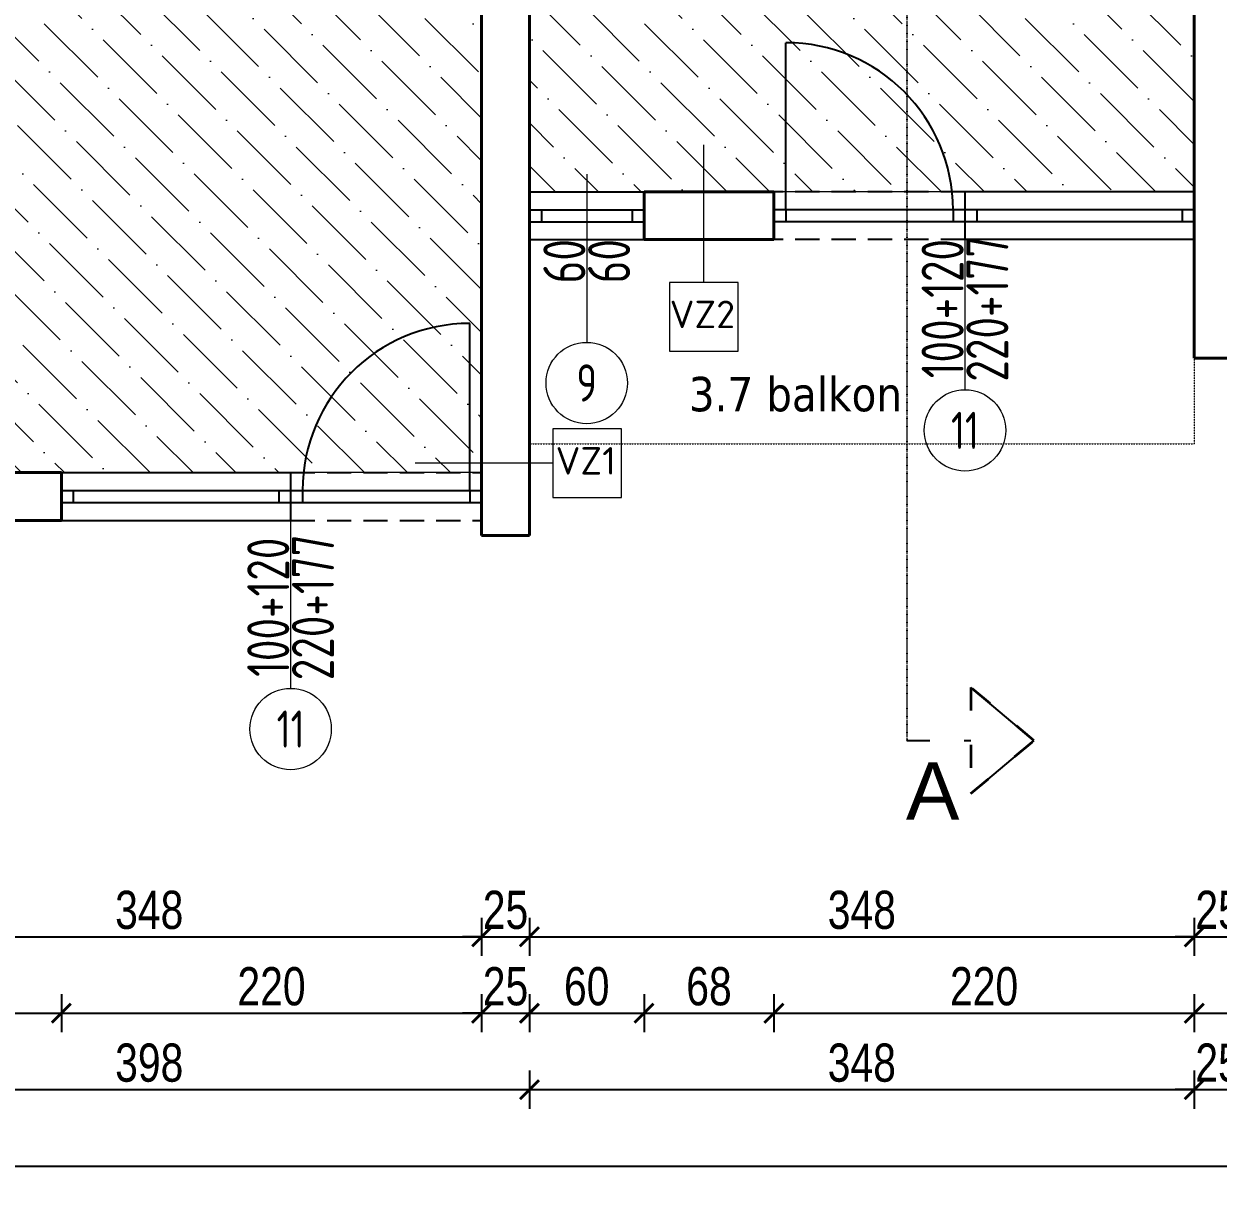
# Model space of a CAD drawing. Header units: millimetres. Extents: x 195897 to 285417, y -229751 to -116129.
# Drawn here: x 215468 to 216093, y -223787 to -223179 of the extents above; entities that cross this region are included whole.
import ezdxf
from ezdxf.enums import TextEntityAlignment as Align

# ---------------------------------------------------------------- set-up
doc = ezdxf.new("R2010")
doc.units = ezdxf.units.MM
doc.header["$PDMODE"] = 2
for name, pattern in [('ACAD_ISO03W100', [30, 12, -18]), ('HIDDEN', [0.375, 0.25, -0.125]), ('HIDDENX2', [19.05, 12.7, -6.35])]:
    doc.linetypes.add(name, pattern=pattern)
doc.layers.get('0').update_dxf_attribs({"lineweight": 0})
doc.layers.get('Defpoints').update_dxf_attribs({"color": 250, "lineweight": 0})
for name, color, linetype, lineweight in [('05-podgled-tanko', 144, 'HIDDEN', 0), ('06-hatch_grijano', 30, 'Continuous', 0), ('07-kote', 70, 'Continuous', 9), ('09-oznaka stavke', 1, 'Continuous', 0), ('5-TX', 113, 'Continuous', 5), ('Kote', 1, 'Continuous', 15), ('TP_01 - 0.50', 1, 'Continuous', 40)]:
    doc.layers.add(name, color=color, linetype=linetype, lineweight=lineweight)
for name, color, linetype in [('TP_Hidden', 8, 'HIDDENX2'), ('TP_Otvori', 8, 'Continuous'), ('zidovi', 1, 'Continuous')]:
    doc.layers.add(name, color=color, linetype=linetype)
doc.styles.add('isocpeur', font='isocpeur.ttf')
doc.styles.add('OPIS', font='hrcom.shx', dxfattribs={"width": 0.8, "height": 20})
doc.styles.add('tahoma10', font='tahoma.ttf', dxfattribs={"height": 2})
doc.styles.add('Tekst15', font='arial.ttf', dxfattribs={"height": 15})
doc.dimstyles.new('ISO-25', dxfattribs={"dimtxt": 20, "dimasz": 10, "dimexe": 10, "dimexo": 10, "dimgap": 4, "dimtad": 1, "dimdec": 0, "dimtxsty": 'OPIS', "dimblk": 'ARCHTICK', "dimcen": 10, "dimdle": 10, "dimadec": 0, "dimazin": 0, "dimtfac": 1, "dimtdec": 0, "dimtix": 1, "dimtmove": 0, "dimatfit": 3, "dimldrblk": 'ARCHTICK', "dimfxl": 10, "dimfxlon": 1, "dimarcsym": 0})

# ---------------------------------------------------------------- blocks, each defined once
blk = doc.blocks.new('_ArchTick')
at = {"color": 0, "linetype": 'ByBlock', "lineweight": 0, "const_width": 0.15}
blk.add_lwpolyline([(-0.5, -0.5), (0.5, 0.5)], dxfattribs=at)
blk = doc.blocks.new('*D749')
at = {"layer": '07-kote', "color": 0, "linetype": 'Continuous', "lineweight": -2, "ltscale": 0.5, "transparency": 16777216}
for p, q in [((215359.44, -223647.1), (215359.44, -223667.1)), ((215707.44, -223647.1), (215707.44, -223667.1)), ((215349.44, -223657.1), (215717.44, -223657.1))]:
    blk.add_line(p, q, dxfattribs=at)
at = {"layer": 'Defpoints', "color": 0, "linetype": 'Continuous', "ltscale": 0.5, "transparency": 16777216}
for p in [(215359.44, -223509.01), (215707.44, -223514.51), (215707.44, -223657.1)]:
    blk.add_point(p, dxfattribs=at)
at = {"layer": '07-kote', "color": 0, "linetype": 'Continuous', "lineweight": -2, "ltscale": 0.5, "transparency": 16777216, "xscale": 10, "yscale": 10, "zscale": 10, "rotation": 180}
blk.add_blockref('_ArchTick', (215359.44, -223657.1), dxfattribs=at)
at = {"layer": '07-kote', "color": 0, "linetype": 'Continuous', "lineweight": -2, "ltscale": 0.5, "transparency": 16777216, "xscale": 10, "yscale": 10, "zscale": 10}
blk.add_blockref('_ArchTick', (215707.44, -223657.1), dxfattribs=at)
at = {"layer": '07-kote', "color": 0, "linetype": 'Continuous', "lineweight": 15, "ltscale": 0.5, "transparency": 16777216, "insert": (215533.44, -223643.1), "char_height": 20, "attachment_point": 5, "style": 'OPIS'}
blk.add_mtext('348', dxfattribs=at)
blk = doc.blocks.new('*D750')
at = {"layer": '07-kote', "color": 0, "linetype": 'Continuous', "lineweight": -2, "ltscale": 0.5, "transparency": 16777216}
for p, q in [((215707.44, -223647.1), (215707.44, -223667.1)), ((215732.44, -223647.1), (215732.44, -223667.1)), ((215707.44, -223657.1), (215697.44, -223657.1)), ((215707.44, -223657.1), (215732.44, -223657.1)), ((215732.44, -223657.1), (215742.44, -223657.1))]:
    blk.add_line(p, q, dxfattribs=at)
at = {"layer": 'Defpoints', "color": 0, "linetype": 'Continuous', "ltscale": 0.5, "transparency": 16777216}
for p in [(215707.44, -223514.51), (215732.44, -223514.51), (215732.44, -223657.1)]:
    blk.add_point(p, dxfattribs=at)
at = {"layer": '07-kote', "color": 0, "linetype": 'Continuous', "lineweight": -2, "ltscale": 0.5, "transparency": 16777216, "xscale": 10, "yscale": 10, "zscale": 10}
blk.add_blockref('_ArchTick', (215707.44, -223657.1), dxfattribs=at)
at = {"layer": '07-kote', "color": 0, "linetype": 'Continuous', "lineweight": -2, "ltscale": 0.5, "transparency": 16777216, "xscale": 10, "yscale": 10, "zscale": 10, "rotation": 180}
blk.add_blockref('_ArchTick', (215732.44, -223657.1), dxfattribs=at)
at = {"layer": '07-kote', "color": 0, "linetype": 'Continuous', "lineweight": 15, "ltscale": 0.5, "transparency": 16777216, "insert": (215719.94, -223643.1), "char_height": 20, "attachment_point": 5, "style": 'OPIS'}
blk.add_mtext('25', dxfattribs=at)
blk = doc.blocks.new('*D751')
at = {"layer": '07-kote', "color": 0, "linetype": 'Continuous', "lineweight": -2, "ltscale": 0.5, "transparency": 16777216}
for p, q in [((215732.44, -223647.1), (215732.44, -223667.1)), ((216080.44, -223647.1), (216080.44, -223667.1)), ((215722.44, -223657.1), (216090.44, -223657.1))]:
    blk.add_line(p, q, dxfattribs=at)
at = {"layer": 'Defpoints', "color": 0, "linetype": 'Continuous', "ltscale": 0.5, "transparency": 16777216}
for p in [(216080.44, -223421.51), (215732.44, -223514.51), (216080.44, -223657.1)]:
    blk.add_point(p, dxfattribs=at)
at = {"layer": '07-kote', "color": 0, "linetype": 'Continuous', "lineweight": -2, "ltscale": 0.5, "transparency": 16777216, "xscale": 10, "yscale": 10, "zscale": 10, "rotation": 180}
blk.add_blockref('_ArchTick', (215732.44, -223657.1), dxfattribs=at)
at = {"layer": '07-kote', "color": 0, "linetype": 'Continuous', "lineweight": -2, "ltscale": 0.5, "transparency": 16777216, "xscale": 10, "yscale": 10, "zscale": 10}
blk.add_blockref('_ArchTick', (216080.44, -223657.1), dxfattribs=at)
at = {"layer": '07-kote', "color": 0, "linetype": 'Continuous', "lineweight": 15, "ltscale": 0.5, "transparency": 16777216, "insert": (215906.44, -223643.1), "char_height": 20, "attachment_point": 5, "style": 'OPIS'}
blk.add_mtext('348', dxfattribs=at)
blk = doc.blocks.new('*D752')
at = {"layer": '07-kote', "color": 0, "linetype": 'Continuous', "lineweight": -2, "ltscale": 0.5, "transparency": 16777216}
for p, q in [((216080.44, -223647.1), (216080.44, -223667.1)), ((216105.44, -223647.1), (216105.44, -223667.1)), ((216080.44, -223657.1), (216070.44, -223657.1)), ((216080.44, -223657.1), (216105.44, -223657.1)), ((216105.44, -223657.1), (216115.44, -223657.1))]:
    blk.add_line(p, q, dxfattribs=at)
at = {"layer": 'Defpoints', "color": 0, "linetype": 'Continuous', "ltscale": 0.5, "transparency": 16777216}
for p in [(216080.44, -223421.51), (216105.44, -223421.51), (216105.44, -223657.1)]:
    blk.add_point(p, dxfattribs=at)
at = {"layer": '07-kote', "color": 0, "linetype": 'Continuous', "lineweight": -2, "ltscale": 0.5, "transparency": 16777216, "xscale": 10, "yscale": 10, "zscale": 10}
blk.add_blockref('_ArchTick', (216080.44, -223657.1), dxfattribs=at)
at = {"layer": '07-kote', "color": 0, "linetype": 'Continuous', "lineweight": -2, "ltscale": 0.5, "transparency": 16777216, "xscale": 10, "yscale": 10, "zscale": 10, "rotation": 180}
blk.add_blockref('_ArchTick', (216105.44, -223657.1), dxfattribs=at)
at = {"layer": '07-kote', "color": 0, "linetype": 'Continuous', "lineweight": 15, "ltscale": 0.5, "transparency": 16777216, "insert": (216092.94, -223643.1), "char_height": 20, "attachment_point": 5, "style": 'OPIS'}
blk.add_mtext('25', dxfattribs=at)
blk = doc.blocks.new('*D778')
at = {"layer": '07-kote', "color": 0, "linetype": 'Continuous', "lineweight": -2, "ltscale": 0.5, "transparency": 16777216}
for p, q in [((215487.44, -223687.1), (215487.44, -223707.1)), ((215707.44, -223687.1), (215707.44, -223707.1)), ((215477.44, -223697.1), (215717.44, -223697.1))]:
    blk.add_line(p, q, dxfattribs=at)
at = {"layer": 'Defpoints', "color": 0, "linetype": 'Continuous', "ltscale": 0.5, "transparency": 16777216}
for p in [(215487.44, -223509.68), (215707.44, -223517.68), (215707.44, -223697.1)]:
    blk.add_point(p, dxfattribs=at)
at = {"layer": '07-kote', "color": 0, "linetype": 'Continuous', "lineweight": -2, "ltscale": 0.5, "transparency": 16777216, "xscale": 10, "yscale": 10, "zscale": 10, "rotation": 180}
blk.add_blockref('_ArchTick', (215487.44, -223697.1), dxfattribs=at)
at = {"layer": '07-kote', "color": 0, "linetype": 'Continuous', "lineweight": -2, "ltscale": 0.5, "transparency": 16777216, "xscale": 10, "yscale": 10, "zscale": 10}
blk.add_blockref('_ArchTick', (215707.44, -223697.1), dxfattribs=at)
at = {"layer": '07-kote', "color": 0, "linetype": 'Continuous', "lineweight": 15, "ltscale": 0.5, "transparency": 16777216, "insert": (215597.44, -223683.1), "char_height": 20, "attachment_point": 5, "style": 'OPIS'}
blk.add_mtext('220', dxfattribs=at)
blk = doc.blocks.new('*D779')
at = {"layer": '07-kote', "color": 0, "linetype": 'Continuous', "lineweight": -2, "ltscale": 0.5, "transparency": 16777216}
for p, q in [((215707.44, -223687.1), (215707.44, -223707.1)), ((215732.44, -223687.1), (215732.44, -223707.1)), ((215707.44, -223697.1), (215697.44, -223697.1)), ((215707.44, -223697.1), (215732.44, -223697.1)), ((215732.44, -223697.1), (215742.44, -223697.1))]:
    blk.add_line(p, q, dxfattribs=at)
at = {"layer": 'Defpoints', "color": 0, "linetype": 'Continuous', "ltscale": 0.5, "transparency": 16777216}
for p in [(215732.44, -223447.03), (215707.44, -223517.68), (215732.44, -223697.1)]:
    blk.add_point(p, dxfattribs=at)
at = {"layer": '07-kote', "color": 0, "linetype": 'Continuous', "lineweight": -2, "ltscale": 0.5, "transparency": 16777216, "xscale": 10, "yscale": 10, "zscale": 10}
blk.add_blockref('_ArchTick', (215707.44, -223697.1), dxfattribs=at)
at = {"layer": '07-kote', "color": 0, "linetype": 'Continuous', "lineweight": -2, "ltscale": 0.5, "transparency": 16777216, "xscale": 10, "yscale": 10, "zscale": 10, "rotation": 180}
blk.add_blockref('_ArchTick', (215732.44, -223697.1), dxfattribs=at)
at = {"layer": '07-kote', "color": 0, "linetype": 'Continuous', "lineweight": 15, "ltscale": 0.5, "transparency": 16777216, "insert": (215719.94, -223683.1), "char_height": 20, "attachment_point": 5, "style": 'OPIS'}
blk.add_mtext('25', dxfattribs=at)
blk = doc.blocks.new('*D780')
at = {"layer": '07-kote', "color": 0, "linetype": 'Continuous', "lineweight": -2, "ltscale": 0.5, "transparency": 16777216}
for p, q in [((215860.44, -223687.1), (215860.44, -223707.1)), ((216080.44, -223687.1), (216080.44, -223707.1)), ((215850.44, -223697.1), (216090.44, -223697.1))]:
    blk.add_line(p, q, dxfattribs=at)
at = {"layer": 'Defpoints', "color": 0, "linetype": 'Continuous', "ltscale": 0.5, "transparency": 16777216}
for p in [(215860.44, -223362.68), (216080.44, -223362.68), (216080.44, -223697.1)]:
    blk.add_point(p, dxfattribs=at)
at = {"layer": '07-kote', "color": 0, "linetype": 'Continuous', "lineweight": -2, "ltscale": 0.5, "transparency": 16777216, "xscale": 10, "yscale": 10, "zscale": 10, "rotation": 180}
blk.add_blockref('_ArchTick', (215860.44, -223697.1), dxfattribs=at)
at = {"layer": '07-kote', "color": 0, "linetype": 'Continuous', "lineweight": -2, "ltscale": 0.5, "transparency": 16777216, "xscale": 10, "yscale": 10, "zscale": 10}
blk.add_blockref('_ArchTick', (216080.44, -223697.1), dxfattribs=at)
at = {"layer": '07-kote', "color": 0, "linetype": 'Continuous', "lineweight": 15, "ltscale": 0.5, "transparency": 16777216, "insert": (215970.44, -223683.1), "char_height": 20, "attachment_point": 5, "style": 'OPIS'}
blk.add_mtext('220', dxfattribs=at)
blk = doc.blocks.new('*D781')
at = {"layer": '07-kote', "color": 0, "linetype": 'Continuous', "lineweight": -2, "ltscale": 0.5, "transparency": 16777216}
for p, q in [((216080.44, -223687.1), (216080.44, -223707.1)), ((216185.44, -223687.1), (216185.44, -223707.1)), ((216070.44, -223697.1), (216195.44, -223697.1))]:
    blk.add_line(p, q, dxfattribs=at)
at = {"layer": 'Defpoints', "color": 0, "linetype": 'Continuous', "ltscale": 0.5, "transparency": 16777216}
for p in [(216080.44, -223362.68), (216185.44, -223369.68), (216185.44, -223697.1)]:
    blk.add_point(p, dxfattribs=at)
at = {"layer": '07-kote', "color": 0, "linetype": 'Continuous', "lineweight": -2, "ltscale": 0.5, "transparency": 16777216, "xscale": 10, "yscale": 10, "zscale": 10, "rotation": 180}
blk.add_blockref('_ArchTick', (216080.44, -223697.1), dxfattribs=at)
at = {"layer": '07-kote', "color": 0, "linetype": 'Continuous', "lineweight": -2, "ltscale": 0.5, "transparency": 16777216, "xscale": 10, "yscale": 10, "zscale": 10}
blk.add_blockref('_ArchTick', (216185.44, -223697.1), dxfattribs=at)
at = {"layer": '07-kote', "color": 0, "linetype": 'Continuous', "lineweight": 15, "ltscale": 0.5, "transparency": 16777216, "insert": (216132.94, -223683.1), "char_height": 20, "attachment_point": 5, "style": 'OPIS'}
blk.add_mtext('105', dxfattribs=at)
blk = doc.blocks.new('*D1193')
at = {"layer": '07-kote', "color": 0, "linetype": 'ByBlock', "lineweight": -2, "ltscale": 5, "transparency": 16777216}
for p, q in [((215399.44, -223687.1), (215399.44, -223707.1)), ((215487.44, -223687.1), (215487.44, -223707.1)), ((215389.44, -223697.1), (215497.44, -223697.1))]:
    blk.add_line(p, q, dxfattribs=at)
at = {"layer": 'Defpoints', "color": 0, "linetype": 'ByBlock', "ltscale": 5, "transparency": 16777216}
for p in [(215399.44, -223439.03), (215487.44, -223439.03), (215487.44, -223697.1)]:
    blk.add_point(p, dxfattribs=at)
at = {"layer": '07-kote', "color": 0, "linetype": 'ByBlock', "lineweight": -2, "ltscale": 5, "transparency": 16777216, "xscale": 10, "yscale": 10, "zscale": 10, "rotation": 180}
blk.add_blockref('_ArchTick', (215399.44, -223697.1), dxfattribs=at)
at = {"layer": '07-kote', "color": 0, "linetype": 'ByBlock', "lineweight": -2, "ltscale": 5, "transparency": 16777216, "xscale": 10, "yscale": 10, "zscale": 10}
blk.add_blockref('_ArchTick', (215487.44, -223697.1), dxfattribs=at)
at = {"layer": '07-kote', "color": 0, "linetype": 'ByBlock', "ltscale": 5, "transparency": 16777216, "insert": (215443.44, -223683.1), "char_height": 20, "attachment_point": 5, "style": 'OPIS'}
blk.add_mtext('88', dxfattribs=at)
blk = doc.blocks.new('*D1194')
at = {"layer": '07-kote', "color": 0, "linetype": 'ByBlock', "lineweight": -2, "ltscale": 5, "transparency": 16777216}
for p, q in [((215732.44, -223687.1), (215732.44, -223707.1)), ((215792.44, -223687.1), (215792.44, -223707.1)), ((215722.44, -223697.1), (215802.44, -223697.1))]:
    blk.add_line(p, q, dxfattribs=at)
at = {"layer": 'Defpoints', "color": 0, "linetype": 'ByBlock', "ltscale": 5, "transparency": 16777216}
for p in [(215732.44, -223292.03), (215792.44, -223292.03), (215792.44, -223697.1)]:
    blk.add_point(p, dxfattribs=at)
at = {"layer": '07-kote', "color": 0, "linetype": 'ByBlock', "lineweight": -2, "ltscale": 5, "transparency": 16777216, "xscale": 10, "yscale": 10, "zscale": 10, "rotation": 180}
blk.add_blockref('_ArchTick', (215732.44, -223697.1), dxfattribs=at)
at = {"layer": '07-kote', "color": 0, "linetype": 'ByBlock', "lineweight": -2, "ltscale": 5, "transparency": 16777216, "xscale": 10, "yscale": 10, "zscale": 10}
blk.add_blockref('_ArchTick', (215792.44, -223697.1), dxfattribs=at)
at = {"layer": '07-kote', "color": 0, "linetype": 'ByBlock', "ltscale": 5, "transparency": 16777216, "insert": (215762.44, -223683.1), "char_height": 20, "attachment_point": 5, "style": 'OPIS'}
blk.add_mtext('60', dxfattribs=at)
blk = doc.blocks.new('*D1195')
at = {"layer": '07-kote', "color": 0, "linetype": 'ByBlock', "lineweight": -2, "ltscale": 5, "transparency": 16777216}
for p, q in [((215792.44, -223687.1), (215792.44, -223707.1)), ((215860.44, -223687.1), (215860.44, -223707.1)), ((215782.44, -223697.1), (215870.44, -223697.1))]:
    blk.add_line(p, q, dxfattribs=at)
at = {"layer": 'Defpoints', "color": 0, "linetype": 'ByBlock', "ltscale": 5, "transparency": 16777216}
for p in [(215792.44, -223292.03), (215860.44, -223292.03), (215860.44, -223697.1)]:
    blk.add_point(p, dxfattribs=at)
at = {"layer": '07-kote', "color": 0, "linetype": 'ByBlock', "lineweight": -2, "ltscale": 5, "transparency": 16777216, "xscale": 10, "yscale": 10, "zscale": 10, "rotation": 180}
blk.add_blockref('_ArchTick', (215792.44, -223697.1), dxfattribs=at)
at = {"layer": '07-kote', "color": 0, "linetype": 'ByBlock', "lineweight": -2, "ltscale": 5, "transparency": 16777216, "xscale": 10, "yscale": 10, "zscale": 10}
blk.add_blockref('_ArchTick', (215860.44, -223697.1), dxfattribs=at)
at = {"layer": '07-kote', "color": 0, "linetype": 'ByBlock', "ltscale": 5, "transparency": 16777216, "insert": (215826.44, -223683.1), "char_height": 20, "attachment_point": 5, "style": 'OPIS'}
blk.add_mtext('68', dxfattribs=at)
blk = doc.blocks.new('*D1199')
at = {"layer": '07-kote', "color": 0, "linetype": 'ByBlock', "lineweight": -2, "ltscale": 5, "transparency": 16777216}
for p, q in [((215334.44, -223727.1), (215334.44, -223747.1)), ((215732.44, -223727.1), (215732.44, -223747.1)), ((215324.44, -223737.1), (215742.44, -223737.1))]:
    blk.add_line(p, q, dxfattribs=at)
at = {"layer": 'Defpoints', "color": 0, "linetype": 'ByBlock', "ltscale": 5, "transparency": 16777216}
for p in [(215334.44, -223444.03), (215732.44, -223447.03), (215732.44, -223737.1)]:
    blk.add_point(p, dxfattribs=at)
at = {"layer": '07-kote', "color": 0, "linetype": 'ByBlock', "lineweight": -2, "ltscale": 5, "transparency": 16777216, "xscale": 10, "yscale": 10, "zscale": 10, "rotation": 180}
blk.add_blockref('_ArchTick', (215334.44, -223737.1), dxfattribs=at)
at = {"layer": '07-kote', "color": 0, "linetype": 'ByBlock', "lineweight": -2, "ltscale": 5, "transparency": 16777216, "xscale": 10, "yscale": 10, "zscale": 10}
blk.add_blockref('_ArchTick', (215732.44, -223737.1), dxfattribs=at)
at = {"layer": '07-kote', "color": 0, "linetype": 'ByBlock', "ltscale": 5, "transparency": 16777216, "insert": (215533.44, -223723.1), "char_height": 20, "attachment_point": 5, "style": 'OPIS'}
blk.add_mtext('398', dxfattribs=at)
blk = doc.blocks.new('*D1200')
at = {"layer": '07-kote', "color": 0, "linetype": 'ByBlock', "lineweight": -2, "ltscale": 5, "transparency": 16777216}
for p, q in [((215732.44, -223727.1), (215732.44, -223747.1)), ((216080.44, -223727.1), (216080.44, -223747.1)), ((215722.44, -223737.1), (216090.44, -223737.1))]:
    blk.add_line(p, q, dxfattribs=at)
at = {"layer": 'Defpoints', "color": 0, "linetype": 'ByBlock', "ltscale": 5, "transparency": 16777216}
for p in [(216080.44, -223354.03), (215732.44, -223447.03), (216080.44, -223737.1)]:
    blk.add_point(p, dxfattribs=at)
at = {"layer": '07-kote', "color": 0, "linetype": 'ByBlock', "lineweight": -2, "ltscale": 5, "transparency": 16777216, "xscale": 10, "yscale": 10, "zscale": 10, "rotation": 180}
blk.add_blockref('_ArchTick', (215732.44, -223737.1), dxfattribs=at)
at = {"layer": '07-kote', "color": 0, "linetype": 'ByBlock', "lineweight": -2, "ltscale": 5, "transparency": 16777216, "xscale": 10, "yscale": 10, "zscale": 10}
blk.add_blockref('_ArchTick', (216080.44, -223737.1), dxfattribs=at)
at = {"layer": '07-kote', "color": 0, "linetype": 'ByBlock', "ltscale": 5, "transparency": 16777216, "insert": (215906.44, -223723.1), "char_height": 20, "attachment_point": 5, "style": 'OPIS'}
blk.add_mtext('348', dxfattribs=at)
blk = doc.blocks.new('*D1201')
at = {"layer": '07-kote', "color": 0, "linetype": 'ByBlock', "lineweight": -2, "ltscale": 5, "transparency": 16777216}
for p, q in [((216080.44, -223727.1), (216080.44, -223747.1)), ((216105.44, -223727.1), (216105.44, -223747.1)), ((216080.44, -223737.1), (216070.44, -223737.1)), ((216080.44, -223737.1), (216105.44, -223737.1)), ((216105.44, -223737.1), (216115.44, -223737.1))]:
    blk.add_line(p, q, dxfattribs=at)
at = {"layer": 'Defpoints', "color": 0, "linetype": 'ByBlock', "ltscale": 5, "transparency": 16777216}
for p in [(216080.44, -223354.03), (216105.44, -223354.03), (216105.44, -223737.1)]:
    blk.add_point(p, dxfattribs=at)
at = {"layer": '07-kote', "color": 0, "linetype": 'ByBlock', "lineweight": -2, "ltscale": 5, "transparency": 16777216, "xscale": 10, "yscale": 10, "zscale": 10}
blk.add_blockref('_ArchTick', (216080.44, -223737.1), dxfattribs=at)
at = {"layer": '07-kote', "color": 0, "linetype": 'ByBlock', "lineweight": -2, "ltscale": 5, "transparency": 16777216, "xscale": 10, "yscale": 10, "zscale": 10, "rotation": 180}
blk.add_blockref('_ArchTick', (216105.44, -223737.1), dxfattribs=at)
at = {"layer": '07-kote', "color": 0, "linetype": 'ByBlock', "ltscale": 5, "transparency": 16777216, "insert": (216092.94, -223723.1), "char_height": 20, "attachment_point": 5, "style": 'OPIS'}
blk.add_mtext('25', dxfattribs=at)
blk = doc.blocks.new('*D1211')
at = {"layer": '07-kote', "color": 0, "linetype": 'ByBlock', "lineweight": -2, "ltscale": 5, "transparency": 16777216}
for p, q in [((214961.44, -223767.1), (214961.44, -223787.1)), ((217595.44, -223767.1), (217595.44, -223787.1)), ((214951.44, -223777.1), (217605.44, -223777.1))]:
    blk.add_line(p, q, dxfattribs=at)
at = {"layer": 'Defpoints', "color": 0, "linetype": 'ByBlock', "ltscale": 5, "transparency": 16777216}
for p in [(217595.44, -223234.03), (214961.44, -223419.03), (217595.44, -223777.1)]:
    blk.add_point(p, dxfattribs=at)
at = {"layer": '07-kote', "color": 0, "linetype": 'ByBlock', "lineweight": -2, "ltscale": 5, "transparency": 16777216, "xscale": 10, "yscale": 10, "zscale": 10, "rotation": 180}
blk.add_blockref('_ArchTick', (214961.44, -223777.1), dxfattribs=at)
at = {"layer": '07-kote', "color": 0, "linetype": 'ByBlock', "lineweight": -2, "ltscale": 5, "transparency": 16777216, "xscale": 10, "yscale": 10, "zscale": 10}
blk.add_blockref('_ArchTick', (217595.44, -223777.1), dxfattribs=at)
at = {"layer": '07-kote', "color": 0, "linetype": 'ByBlock', "ltscale": 5, "transparency": 16777216, "insert": (216278.44, -223763.1), "char_height": 20, "attachment_point": 5, "style": 'OPIS'}
blk.add_mtext('2634', dxfattribs=at)
blk = doc.blocks.new('*D1229')
at = {"layer": '07-kote', "color": 0, "linetype": 'ByBlock', "lineweight": -2, "ltscale": 5, "transparency": 16777216}
for p, q in [((217851.02, -223225.03), (217851.02, -223424.03)), ((217841.02, -223235.03), (217861.02, -223235.03)), ((217841.02, -223414.03), (217861.02, -223414.03))]:
    blk.add_line(p, q, dxfattribs=at)
at = {"layer": 'Defpoints', "color": 0, "linetype": 'ByBlock', "ltscale": 5, "transparency": 16777216}
for p in [(217115.44, -223235.03), (215487.44, -223414.03), (217851.02, -223414.03)]:
    blk.add_point(p, dxfattribs=at)
at = {"layer": '07-kote', "color": 0, "linetype": 'ByBlock', "lineweight": -2, "ltscale": 5, "transparency": 16777216, "xscale": 10, "yscale": 10, "zscale": 10}
for p, rotation in [((217851.02, -223235.03), 90), ((217851.02, -223414.03), 270)]:
    blk.add_blockref('_ArchTick', p, dxfattribs=dict(at, rotation=rotation))
at = {"layer": '07-kote', "color": 0, "linetype": 'ByBlock', "ltscale": 5, "transparency": 16777216, "insert": (217837.02, -223324.53), "char_height": 20, "attachment_point": 5, "rotation": 90, "style": 'OPIS'}
blk.add_mtext('179', dxfattribs=at)
blk = doc.blocks.new('*D1230')
at = {"layer": '07-kote', "color": 0, "linetype": 'ByBlock', "lineweight": -2, "ltscale": 5, "transparency": 16777216}
for p, q in [((217851.02, -223414.03), (217851.02, -223404.03)), ((217841.02, -223414.03), (217861.02, -223414.03)), ((217851.02, -223414.03), (217851.02, -223439.03)), ((217841.02, -223439.03), (217861.02, -223439.03)), ((217851.02, -223439.03), (217851.02, -223449.03))]:
    blk.add_line(p, q, dxfattribs=at)
at = {"layer": 'Defpoints', "color": 0, "linetype": 'ByBlock', "ltscale": 5, "transparency": 16777216}
for p in [(215487.44, -223414.03), (215487.44, -223439.03), (217851.02, -223439.03)]:
    blk.add_point(p, dxfattribs=at)
at = {"layer": '07-kote', "color": 0, "linetype": 'ByBlock', "lineweight": -2, "ltscale": 5, "transparency": 16777216, "xscale": 10, "yscale": 10, "zscale": 10}
for p, rotation in [((217851.02, -223414.03), 270), ((217851.02, -223439.03), 90)]:
    blk.add_blockref('_ArchTick', p, dxfattribs=dict(at, rotation=rotation))
at = {"layer": '07-kote', "color": 0, "linetype": 'ByBlock', "ltscale": 5, "transparency": 16777216, "insert": (217837.02, -223426.53), "char_height": 20, "attachment_point": 5, "rotation": 90, "style": 'OPIS'}
blk.add_mtext('25', dxfattribs=at)
blk = doc.blocks.new('*D1244')
at = {"layer": '07-kote', "color": 0, "linetype": 'ByBlock', "lineweight": -2, "ltscale": 5, "transparency": 16777216}
for p, q in [((217891.02, -223344.03), (217891.02, -223454.03)), ((217881.02, -223354.03), (217901.02, -223354.03)), ((217881.02, -223444.03), (217901.02, -223444.03))]:
    blk.add_line(p, q, dxfattribs=at)
at = {"layer": 'Defpoints', "color": 0, "linetype": 'ByBlock', "ltscale": 5, "transparency": 16777216}
for p in [(217224.44, -223354.03), (215346.94, -223444.03), (217891.02, -223444.03)]:
    blk.add_point(p, dxfattribs=at)
at = {"layer": '07-kote', "color": 0, "linetype": 'ByBlock', "lineweight": -2, "ltscale": 5, "transparency": 16777216, "xscale": 10, "yscale": 10, "zscale": 10}
for p, rotation in [((217891.02, -223354.03), 90), ((217891.02, -223444.03), 270)]:
    blk.add_blockref('_ArchTick', p, dxfattribs=dict(at, rotation=rotation))
at = {"layer": '07-kote', "color": 0, "linetype": 'ByBlock', "ltscale": 5, "transparency": 16777216, "insert": (217877.02, -223399.03), "char_height": 20, "attachment_point": 5, "rotation": 90, "style": 'OPIS'}
blk.add_mtext('90', dxfattribs=at)
blk = doc.blocks.new('*D1245')
at = {"layer": '07-kote', "color": 0, "linetype": 'ByBlock', "lineweight": -2, "ltscale": 5, "transparency": 16777216}
for p, q in [((217891.02, -223434.03), (217891.02, -223524.03)), ((217881.02, -223444.03), (217901.02, -223444.03)), ((217881.02, -223514.03), (217901.02, -223514.03))]:
    blk.add_line(p, q, dxfattribs=at)
at = {"layer": 'Defpoints', "color": 0, "linetype": 'ByBlock', "ltscale": 5, "transparency": 16777216}
for p in [(215346.94, -223444.03), (215334.44, -223514.03), (217891.02, -223514.03)]:
    blk.add_point(p, dxfattribs=at)
at = {"layer": '07-kote', "color": 0, "linetype": 'ByBlock', "lineweight": -2, "ltscale": 5, "transparency": 16777216, "xscale": 10, "yscale": 10, "zscale": 10}
for p, rotation in [((217891.02, -223444.03), 90), ((217891.02, -223514.03), 270)]:
    blk.add_blockref('_ArchTick', p, dxfattribs=dict(at, rotation=rotation))
at = {"layer": '07-kote', "color": 0, "linetype": 'ByBlock', "ltscale": 5, "transparency": 16777216, "insert": (217877.02, -223479.03), "char_height": 20, "attachment_point": 5, "rotation": 90, "style": 'OPIS'}
blk.add_mtext('70', dxfattribs=at)
blk = doc.blocks.new('*D1256')
at = {"layer": '07-kote', "color": 0, "linetype": 'ByBlock', "lineweight": -2, "ltscale": 5, "transparency": 16777216}
for p, q in [((217931.02, -223224.03), (217931.02, -223524.03)), ((217921.02, -223234.03), (217941.02, -223234.03)), ((217921.02, -223514.03), (217941.02, -223514.03))]:
    blk.add_line(p, q, dxfattribs=at)
at = {"layer": 'Defpoints', "color": 0, "linetype": 'ByBlock', "ltscale": 5, "transparency": 16777216}
for p in [(217595.44, -223234.03), (215334.44, -223514.03), (217931.02, -223514.03)]:
    blk.add_point(p, dxfattribs=at)
at = {"layer": '07-kote', "color": 0, "linetype": 'ByBlock', "lineweight": -2, "ltscale": 5, "transparency": 16777216, "xscale": 10, "yscale": 10, "zscale": 10}
for p, rotation in [((217931.02, -223234.03), 90), ((217931.02, -223514.03), 270)]:
    blk.add_blockref('_ArchTick', p, dxfattribs=dict(at, rotation=rotation))
at = {"layer": '07-kote', "color": 0, "linetype": 'ByBlock', "ltscale": 5, "transparency": 16777216, "insert": (217917.02, -223374.03), "char_height": 20, "attachment_point": 5, "rotation": 90, "style": 'OPIS'}
blk.add_mtext('280', dxfattribs=at)
blk = doc.blocks.new('*D1259')
at = {"layer": '07-kote', "color": 0, "linetype": 'ByBlock', "lineweight": -2, "ltscale": 5, "transparency": 16777216}
for p, q in [((217971.02, -223224.03), (217971.02, -223524.03)), ((217961.02, -223234.03), (217981.02, -223234.03)), ((217961.02, -223514.03), (217981.02, -223514.03))]:
    blk.add_line(p, q, dxfattribs=at)
at = {"layer": 'Defpoints', "color": 0, "linetype": 'ByBlock', "ltscale": 5, "transparency": 16777216}
for p in [(217595.44, -223234.03), (215334.44, -223514.03), (217971.02, -223514.03)]:
    blk.add_point(p, dxfattribs=at)
at = {"layer": '07-kote', "color": 0, "linetype": 'ByBlock', "lineweight": -2, "ltscale": 5, "transparency": 16777216, "xscale": 10, "yscale": 10, "zscale": 10}
for p, rotation in [((217971.02, -223234.03), 90), ((217971.02, -223514.03), 270)]:
    blk.add_blockref('_ArchTick', p, dxfattribs=dict(at, rotation=rotation))
at = {"layer": '07-kote', "color": 0, "linetype": 'ByBlock', "ltscale": 5, "transparency": 16777216, "insert": (217957.02, -223374.03), "char_height": 20, "attachment_point": 5, "rotation": 90, "style": 'OPIS'}
blk.add_mtext('280', dxfattribs=at)
blk = doc.blocks.new('*U65')
at = {"ltscale": 0.1}
blk.add_line((0.125, 0.375), (0.625, 0.375), dxfattribs=at)
blk.add_lwpolyline([(-0.125, 0.25), (-0.125, 0.5), (0.125, 0.5), (0.125, 0.25)], close=True, dxfattribs=at)
at = {"style": 'isocpeur'}
blk.add_attdef('sl', text='', height=0.1, dxfattribs=at).set_placement((0.005, 0.3336), align=Align.CENTER)
blk = doc.blocks.new('*U511')
at = {"ltscale": 0.1}
blk.add_line((0, 0.5), (0, 1), dxfattribs=at)
blk.add_lwpolyline([(0.125, 0.25), (-0.125, 0.25), (-0.125, 0.5), (0.125, 0.5)], close=True, dxfattribs=at)
at = {"style": 'isocpeur'}
blk.add_attdef('sl', text='', height=0.1, dxfattribs=at).set_placement((0.005, 0.3336), align=Align.CENTER)
blk = doc.blocks.new('*U1890')
blk.add_lwpolyline([(0, 31.05), (0, -59.18)])
blk.add_circle((0, -81.02), 21.84)
at = {"style": 'isocpeur', "width": 0.75}
for tag, p in [('SIR', (-12, -15.62)), ('VIS', (12, -15.62))]:
    blk.add_attdef(tag, text='', height=15, rotation=90, dxfattribs=at).set_placement(p, align=Align.MIDDLE)
blk.add_attdef('BR', text='', height=20, dxfattribs=at).set_placement((0, -81.02), align=Align.MIDDLE_CENTER)

msp = doc.modelspace()

# ---------------------------------------------------------------- hatches: boundary and pattern name
at = {"layer": '06-hatch_grijano'}
h = msp.add_hatch(dxfattribs=at)
h.set_pattern_fill('ANSI36', color=256, scale=5, angle=270, style=0)
h.paths.add_polyline_path([(215732.44, -223023.03), (216080.44, -223023.03), (216080.44, -223267.03), (215732.44, -223267.03)])
h.paths.add_polyline_path([(215870.03, -223137.68), (215972.46, -223137.68), (215972.46, -223098.79), (215870.03, -223098.79)], flags=24)

# ---------------------------------------------------------------- linework, layer by layer
at = {"layer": '05-podgled-tanko'}
for p in [(216080.44, -223354.03), (215732.44, -223399.03)]:
    msp.add_line(p, (216080.44, -223399.03), dxfattribs=at).dxf.unprotected_set("ltscale", 0)
at = {"layer": '06-hatch_grijano', "linetype": 'ByBlock', "ltscale": 5}
msp.add_lwpolyline([(215732.44, -223023.03), (216080.44, -223023.03), (216080.44, -223267.03), (215732.44, -223267.03)], close=True, dxfattribs=at)
at = {"layer": 'Defpoints', "linetype": 'ByBlock', "ltscale": 5}
for points in [[(214741.36, -223657.1), (217971.02, -223657.1)], [(214741.36, -223697.1), (217971.02, -223697.1)], [(214741.36, -223737.1), (217971.02, -223737.1)], [(214741.36, -223777.1), (217971.02, -223777.1)]]:
    msp.add_lwpolyline(points, dxfattribs=at)
at = {"layer": 'TP_01 - 0.50'}
for p, q in [((215707.44, -222987.03), (215707.44, -223414.03)), ((215732.44, -223023.03), (215732.44, -223447.03)), ((216080.44, -223023.03), (216080.44, -223224.03)), ((216080.44, -223354.03), (216080.44, -223224.03)), ((215792.44, -223267.03), (215792.44, -223292.03)), ((215792.44, -223267.03), (215860.44, -223267.03)), ((215860.44, -223292.03), (215860.44, -223267.03)), ((215792.44, -223292.03), (215860.44, -223292.03)), ((216080.44, -223354.03), (216105.44, -223354.03)), ((215399.44, -223414.03), (215487.44, -223414.03)), ((215487.44, -223414.03), (215487.44, -223439.03)), ((215707.44, -223414.03), (215707.44, -223447.03)), ((215399.44, -223439.03), (215487.44, -223439.03)), ((215732.44, -223447.03), (215707.44, -223447.03))]:
    msp.add_line(p, q, dxfattribs=at)
at = {"layer": 'TP_Hidden'}
for p, q in [((215960.44, -223267.03), (215860.44, -223267.03)), ((215960.44, -223292.03), (215860.44, -223292.03)), ((215607.44, -223414.03), (215707.44, -223414.03)), ((215607.44, -223439.03), (215707.44, -223439.03))]:
    msp.add_line(p, q, dxfattribs=at)
at = {"layer": 'TP_Otvori'}
for p, q in [((215866.69, -223276.41), (215866.69, -223188.91)), ((215732.44, -223267.03), (215792.44, -223267.03)), ((215960.44, -223267.03), (215960.44, -223292.03)), ((216080.44, -223267.03), (215960.44, -223267.03)), ((215732.44, -223276.41), (215792.44, -223276.41)), ((215738.69, -223276.41), (215738.69, -223282.66)), ((215786.19, -223276.41), (215786.19, -223282.66)), ((215960.44, -223276.41), (215860.44, -223276.41)), ((215866.69, -223276.41), (215866.69, -223282.66)), ((215954.19, -223276.41), (215954.19, -223282.66)), ((216080.44, -223276.41), (215960.44, -223276.41)), ((215966.69, -223276.41), (215966.69, -223282.66)), ((216074.19, -223276.41), (216074.19, -223282.66)), ((215732.44, -223282.66), (215792.44, -223282.66)), ((215960.44, -223282.66), (215860.44, -223282.66)), ((216080.44, -223282.66), (215960.44, -223282.66)), ((215732.44, -223292.03), (215792.44, -223292.03)), ((216080.44, -223292.03), (215960.44, -223292.03)), ((215701.19, -223423.41), (215701.19, -223335.91)), ((215487.44, -223414.03), (215607.44, -223414.03)), ((215607.44, -223414.03), (215607.44, -223439.03)), ((215487.44, -223423.41), (215607.44, -223423.41)), ((215493.69, -223423.41), (215493.69, -223429.66)), ((215601.19, -223423.41), (215601.19, -223429.66)), ((215607.44, -223423.41), (215707.44, -223423.41)), ((215613.69, -223423.41), (215613.69, -223429.66)), ((215701.19, -223423.41), (215701.19, -223429.66)), ((215487.44, -223429.66), (215607.44, -223429.66)), ((215607.44, -223429.66), (215707.44, -223429.66)), ((215487.44, -223439.03), (215607.44, -223439.03))]:
    msp.add_line(p, q, dxfattribs=at)
for centre, start, end in [((215866.69, -223276.41), 0, 90), ((215701.19, -223423.41), 90, 180)]:
    msp.add_arc(centre, 87.5, start, end, dxfattribs=at)
at = {"layer": 'zidovi'}
for q in [(215963.58, -223526.53), (215963.58, -223582.06)]:
    msp.add_line((215996.55, -223554.3), q, dxfattribs=at)
at = {"layer": 'zidovi', "linetype": 'ACAD_ISO03W100'}
msp.add_line((215930.07, -223554.3), (215963.58, -223554.3), dxfattribs=at)
at = {"layer": 'zidovi', "linetype": 'ACAD_ISO03W100', "lineweight": 35}
msp.add_lwpolyline([(215996.55, -223554.3), (215963.58, -223526.53), (215963.58, -223582.06), (215996.55, -223554.3)], dxfattribs=at)

# ---------------------------------------------------------------- block references
at = {"layer": '09-oznaka stavke', "linetype": 'HIDDEN', "ltscale": 50}
ref = msp.add_blockref('*U1890', (215762.44, -223288.11), dxfattribs=dict(at, xscale=0.9750000000000001, yscale=0.9750000000000001, zscale=0.9750000000000001, rotation=0.001792447738893826))
ref.add_attrib('SIR', '60', dxfattribs={"layer": '0', "height": 22, "rotation": 90.00179, "style": 'isocpeur', "width": 0.75}).set_placement((215750.74, -223303.34), align=Align.MIDDLE)
ref.add_attrib('VIS', '60', dxfattribs={"layer": '0', "height": 22, "rotation": 90.00179, "style": 'isocpeur', "width": 0.75}).set_placement((215774.14, -223303.33), align=Align.MIDDLE)
ref.add_attrib('BR', '9', dxfattribs={"layer": '0', "height": 19.5, "rotation": 0.00179, "style": 'isocpeur', "width": 0.75}).set_placement((215762.45, -223367.1), align=Align.MIDDLE_CENTER)
ref = msp.add_blockref('*U1890', (215607.44, -223469.3), dxfattribs=dict(at, xscale=0.9750000000000001, yscale=0.9750000000000001, zscale=0.9750000000000001, rotation=0.001792447738893826))
ref.add_attrib('SIR', '100+120', dxfattribs={"layer": '0', "height": 22, "rotation": 90.00179, "style": 'isocpeur', "width": 0.75}).set_placement((215595.74, -223484.53), align=Align.MIDDLE)
ref.add_attrib('VIS', '220+177', dxfattribs={"layer": '0', "height": 22, "rotation": 90.00179, "style": 'isocpeur', "width": 0.75}).set_placement((215619.14, -223484.53), align=Align.MIDDLE)
ref.add_attrib('BR', '11', dxfattribs={"layer": '0', "height": 19.5, "rotation": 0.00179, "style": 'isocpeur', "width": 0.75}).set_placement((215607.45, -223548.3), align=Align.MIDDLE_CENTER)
at = {"layer": '5-TX'}
ref = msp.add_blockref('*U511', (215823.69, -223386.4), dxfattribs=dict(at, xscale=-144.0000000000024, yscale=144.0000000000024, zscale=144.0000000000024, rotation=0.0001386217754983932))
ref.add_attrib('sl', 'VZ2', dxfattribs={"layer": '0', "height": 14.4, "rotation": 0.00014, "style": 'isocpeur'}).set_placement((215822.97, -223338.36), align=Align.CENTER)
ref = msp.add_blockref('*U65', (215762.67, -223463.1), dxfattribs=dict(at, xscale=-144.0000000000024, yscale=144.0000000000024, zscale=144.0000000000024, rotation=0.0001386217754983932))
ref.add_attrib('sl', 'VZ1', dxfattribs={"layer": '0', "height": 14.4, "rotation": 0.00014, "style": 'isocpeur'}).set_placement((215761.95, -223415.06), align=Align.CENTER)

# ---------------------------------------------------------------- texts
at = {"layer": '07-kote', "linetype": 'ByBlock', "ltscale": 5, "insert": (215815.87, -223363.91), "char_height": 18, "attachment_point": 1, "style": 'tahoma10', "bg_fill": 2}
msp.add_mtext_dynamic_manual_height_columns('3.7 balkon ', width=171.7931, gutter_width=10, heights=[2.54], dxfattribs=at)
at = {"layer": 'Kote', "insert": (215929.55, -223565.66), "char_height": 30, "width": 9972.3862, "attachment_point": 1, "style": 'Tekst15'}
msp.add_mtext('\\A1;A', dxfattribs=at)

# ---------------------------------------------------------------- dimensions: what is measured, and where the dimension line sits
at = {"layer": '07-kote', "linetype": 'ByBlock', "ltscale": 5}
dim = msp.add_linear_dim(base=(215792.44, -223697.1), p1=(215732.44, -223292.03), p2=(215792.44, -223292.03), dimstyle='ISO-25', dxfattribs=at)
dim.commit()
dim.dimension.update_dxf_attribs({"geometry": '*D1194', "text_midpoint": (215762.44, -223683.1)})
for base, p1, p2, picture, middle in [((216105.44, -223737.1), (216080.44, -223354.03), (216105.44, -223354.03), '*D1201', (216092.94, -223723.1)), ((215732.44, -223737.1), (215334.44, -223444.03), (215732.44, -223447.03), '*D1199', (215533.44, -223723.1)), ((215487.44, -223697.1), (215399.44, -223439.03), (215487.44, -223439.03), '*D1193', (215443.44, -223683.1))]:
    dim = msp.add_linear_dim(base=base, p1=p1, p2=p2, dimstyle='ISO-25', override={"dimtmove": 1}, dxfattribs=at)
    dim.commit()
    dim.dimension.update_dxf_attribs({"geometry": picture, "text_midpoint": middle})
at = {"layer": '07-kote', "linetype": 'Continuous', "lineweight": 15, "ltscale": 0.5}
for base, p1, p2, picture, middle in [((216185.44, -223697.1), (216080.44, -223362.68), (216185.44, -223369.68), '*D781', (216132.94, -223683.1)), ((216080.44, -223657.1), (215732.44, -223514.51), (216080.44, -223421.51), '*D751', (215906.44, -223643.1)), ((216105.44, -223657.1), (216080.44, -223421.51), (216105.44, -223421.51), '*D752', (216092.94, -223643.1)), ((215732.44, -223697.1), (215707.44, -223517.68), (215732.44, -223447.03), '*D779', (215719.94, -223683.1)), ((215707.44, -223657.1), (215359.44, -223509.01), (215707.44, -223514.51), '*D749', (215533.44, -223643.1)), ((215707.44, -223697.1), (215487.44, -223509.68), (215707.44, -223517.68), '*D778', (215597.44, -223683.1)), ((215732.44, -223657.1), (215707.44, -223514.51), (215732.44, -223514.51), '*D750', (215719.94, -223643.1))]:
    dim = msp.add_linear_dim(base=base, p1=p1, p2=p2, dimstyle='ISO-25', override={"dimtmove": 1}, dxfattribs=at)
    dim.commit()
    dim.dimension.update_dxf_attribs({"geometry": picture, "text_midpoint": middle})
at = {"layer": '07-kote', "linetype": 'ByBlock', "ltscale": 5}
for base, p1, p2, picture, middle in [((217851.02, -223439.03), (215487.44, -223414.03), (215487.44, -223439.03), '*D1230', (217837.02, -223426.53)), ((217891.02, -223514.03), (215346.94, -223444.03), (215334.44, -223514.03), '*D1245', (217877.02, -223479.03))]:
    dim = msp.add_linear_dim(base=base, p1=p1, p2=p2, angle=90, dimstyle='ISO-25', override={"dimtmove": 1}, dxfattribs=at)
    dim.commit()
    dim.dimension.update_dxf_attribs({"geometry": picture, "text_midpoint": middle})

# ---------------------------------------------------------------- next in the draw order: hatches: boundary and pattern name
at = {"layer": '06-hatch_grijano'}
h = msp.add_hatch(dxfattribs=at)
h.set_pattern_fill('ANSI36', color=256, scale=5, angle=270, style=0)
h.paths.add_polyline_path([(215036.44, -222815.03), (215234.44, -222815.03), (215234.44, -222895.03), (215244.44, -222895.03), (215244.44, -222815.03), (215334.44, -222815.03), (215334.44, -222875.03), (215359.44, -222875.03), (215359.44, -222850.03), (215409.44, -222850.03), (215409.44, -222883.03), (215419.44, -222883.03), (215419.44, -222815.03), (215707.44, -222815.03), (215707.44, -222897.03), (215732.44, -222897.03), (215732.44, -222815.03), (216080.44, -222815.03), (216080.44, -222985.03), (215978.44, -222985.03), (215978.44, -223013.03), (215908.44, -223013.03), (215908.44, -222985.03), (215846.44, -222985.03), (215846.44, -223013.03), (215732.44, -223013.03), (215732.44, -222987.03), (215707.44, -222987.03), (215707.44, -223414.03), (215359.44, -223414.03), (215359.44, -223003.03), (215419.44, -223003.03), (215419.44, -222973.03), (215409.44, -222973.03), (215409.44, -222993.03), (215244.44, -222993.03), (215244.44, -222975.03), (215234.44, -222975.03), (215234.44, -222993.03), (214986.44, -222993.03), (214986.44, -222840.03), (215036.44, -222840.03)])
h.paths.add_polyline_path([(215002.21, -222942.11), (215163.61, -222942.11), (215163.61, -222903.23), (215002.21, -222903.23)], flags=24)
h.paths.add_polyline_path([(215276.44, -222927.65), (215400.94, -222927.65), (215400.94, -222888.77), (215276.44, -222888.77)], flags=24)
h.paths.add_polyline_path([(215475.59, -223088.5), (215599.63, -223088.5), (215599.63, -223018.8), (215475.59, -223018.8)], flags=24)
h.paths.add_polyline_path([(215094.62, -223211.82), (215182.99, -223211.82), (215182.99, -223142.13), (215094.62, -223142.13)], flags=25)
h.paths.add_polyline_path([(215870.03, -223137.68), (215972.46, -223137.68), (215972.46, -223098.79), (215870.03, -223098.79)], flags=25)
h.paths.add_polyline_path([(215909.25, -222925.92), (216023.9, -222925.92), (216023.9, -222857.04), (215909.25, -222857.04)], flags=24)

# ---------------------------------------------------------------- next in the draw order: linework, layer by layer
at = {"layer": '06-hatch_grijano', "linetype": 'ByBlock', "ltscale": 5}
msp.add_lwpolyline([(215419.44, -222815.03), (215707.44, -222815.03), (215707.44, -222897.03), (215732.44, -222897.03), (215732.44, -222815.03), (216080.44, -222815.03), (216080.44, -222985.03), (215978.44, -222985.03), (215978.44, -223013.03), (215908.44, -223013.03), (215908.44, -222985.03), (215846.44, -222985.03), (215846.44, -223013.03), (215732.44, -223013.03), (215732.44, -222987.03), (215707.44, -222987.03), (215707.44, -223414.03), (215359.44, -223414.03)], dxfattribs=at)
at = {"layer": 'zidovi', "linetype": 'ACAD_ISO03W100', "ltscale": 0.02}
msp.add_lwpolyline([(215930.07, -221579.59), (215930.07, -223554.3)], dxfattribs=at)

# ---------------------------------------------------------------- next in the draw order: block references
at = {"layer": '09-oznaka stavke', "linetype": 'HIDDEN', "ltscale": 50}
ref = msp.add_blockref('*U1890', (215960.44, -223312.93), dxfattribs=dict(at, xscale=0.9750000000000001, yscale=0.9750000000000001, zscale=0.9750000000000001, rotation=0.001792447738893826))
ref.add_attrib('SIR', '100+120', dxfattribs={"layer": '0', "height": 22, "rotation": 90.00179, "style": 'isocpeur', "width": 0.75}).set_placement((215948.74, -223328.16), align=Align.MIDDLE)
ref.add_attrib('VIS', '220+177', dxfattribs={"layer": '0', "height": 22, "rotation": 90.00179, "style": 'isocpeur', "width": 0.75}).set_placement((215972.14, -223328.16), align=Align.MIDDLE)
ref.add_attrib('BR', '11', dxfattribs={"layer": '0', "height": 19.5, "rotation": 0.00179, "style": 'isocpeur', "width": 0.75}).set_placement((215960.45, -223391.92), align=Align.MIDDLE_CENTER)

# ---------------------------------------------------------------- next in the draw order: dimensions: what is measured, and where the dimension line sits
at = {"layer": '07-kote', "linetype": 'ByBlock', "ltscale": 5}
for base, p1, p2, picture, middle in [((217931.02, -223514.03), (217595.44, -223234.03), (215334.44, -223514.03), '*D1256', (217917.02, -223374.03)), ((217971.02, -223514.03), (217595.44, -223234.03), (215334.44, -223514.03), '*D1259', (217957.02, -223374.03)), ((217851.02, -223414.03), (217115.44, -223235.03), (215487.44, -223414.03), '*D1229', (217837.02, -223324.53)), ((217891.02, -223444.03), (217224.44, -223354.03), (215346.94, -223444.03), '*D1244', (217877.02, -223399.03))]:
    dim = msp.add_linear_dim(base=base, p1=p1, p2=p2, angle=90, dimstyle='ISO-25', override={"dimtmove": 1}, dxfattribs=at)
    dim.commit()
    dim.dimension.update_dxf_attribs({"geometry": picture, "text_midpoint": middle})
dim = msp.add_linear_dim(base=(217595.44, -223777.1), p1=(214961.44, -223419.03), p2=(217595.44, -223234.03), dimstyle='ISO-25', dxfattribs=at)
dim.commit()
dim.dimension.update_dxf_attribs({"geometry": '*D1211', "text_midpoint": (216278.44, -223763.1)})
for base, p1, p2, picture, middle in [((215860.44, -223697.1), (215792.44, -223292.03), (215860.44, -223292.03), '*D1195', (215826.44, -223683.1)), ((216080.44, -223737.1), (215732.44, -223447.03), (216080.44, -223354.03), '*D1200', (215906.44, -223723.1))]:
    dim = msp.add_linear_dim(base=base, p1=p1, p2=p2, dimstyle='ISO-25', override={"dimtmove": 1}, dxfattribs=at)
    dim.commit()
    dim.dimension.update_dxf_attribs({"geometry": picture, "text_midpoint": middle})
at = {"layer": '07-kote', "linetype": 'Continuous', "lineweight": 15, "ltscale": 0.5}
dim = msp.add_linear_dim(base=(216080.44, -223697.1), p1=(215860.44, -223362.68), p2=(216080.44, -223362.68), dimstyle='ISO-25', override={"dimtmove": 1}, dxfattribs=at)
dim.commit()
dim.dimension.update_dxf_attribs({"geometry": '*D780', "text_midpoint": (215970.44, -223683.1)})

doc.saveas('drawing.dxf')
